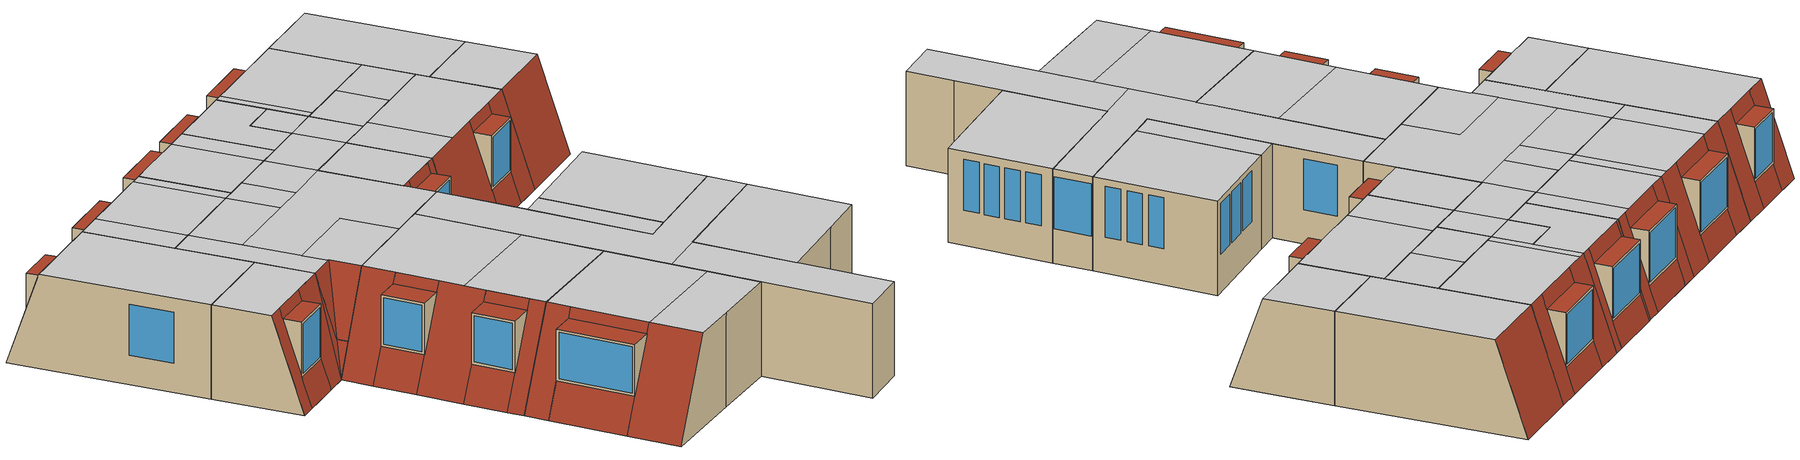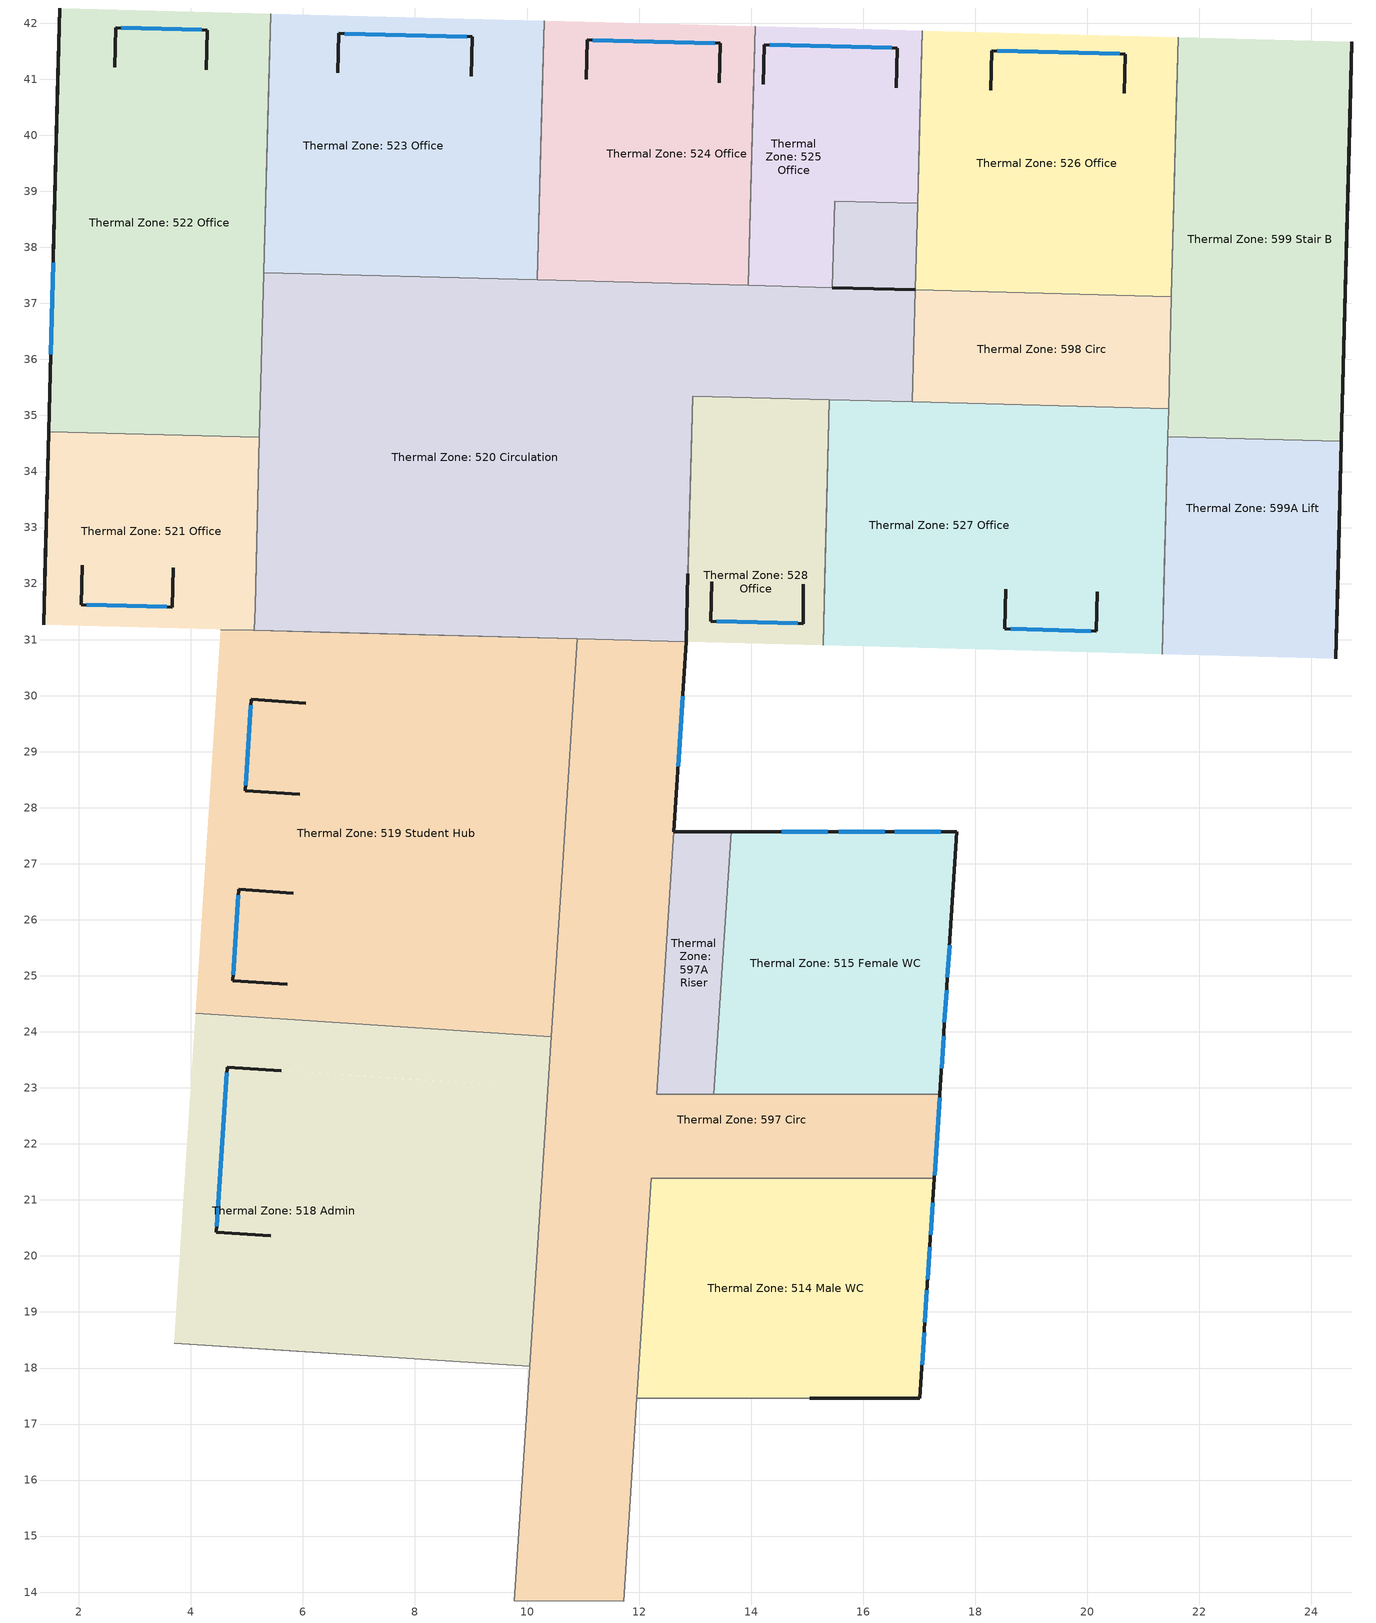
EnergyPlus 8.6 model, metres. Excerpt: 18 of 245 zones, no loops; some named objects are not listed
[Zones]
Thermal Zone: 514 Male WC
 floor to Thermal Zone: 422 Male WC (InteriorCeiling Reversed): 17.27,21.39 17.01,17.46 11.96,17.46 12.21,21.39 z17.85
 wall outside (ExternalWall): 15.04,17.46 17.01,17.46 17.27,21.39 z17.85:21.37
 wall to Thermal Zone: 513 Tea Point (InteriorWall): 11.96,17.46 15.04,17.46 z17.85:21.37
 wall to Thermal Zone: 597 Circ (InteriorWall): 17.27,21.39 12.21,21.39 11.96,17.46 z17.85:21.37
 window (GlazingCH): 17.05,18.06 17.09,18.63 z19.17:21.07; 17.1,18.81 17.14,19.38 z19.15:21.05; 17.15,19.59 17.19,20.16 / 17.2,20.38 17.24,20.95 z19.16:21.06
 ceiling to Thermal Zone: 608 Male WC (InteriorCeiling): 17.01,17.46 17.27,21.39 12.21,21.39 11.96,17.46 z21.37
Thermal Zone: 515 Female WC
 floor to Thermal Zone: 421 Female WC (InteriorCeiling Reversed): 17.67,27.57 17.37,22.88 13.33,22.88 13.64,27.57 z17.85
 wall outside (ExternalWall): 17.37,22.88 17.67,27.57 13.64,27.57 z17.85:21.37
 wall to Thermal Zone: 597 Circ (InteriorWall): 13.33,22.88 17.37,22.88 z17.85:21.37
 wall to Thermal Zone: 597A Riser (InteriorWall): 13.64,27.57 13.33,22.88 z17.85:21.37
 window (GlazingCH): 17.39,27.57 16.57,27.57 / 16.38,27.57 15.56,27.57 z19.27:21.17; 15.37,27.57 14.55,27.57 z19.28:21.18; 17.5,24.97 17.54,25.54 / 17.45,24.17 17.49,24.74 / 17.4,23.35 17.43,23.92 z19.2:21.1
 ceiling to Thermal Zone: 607 Female WC (InteriorCeiling): 13.33,22.88 17.37,22.88 17.67,27.57 13.64,27.57 z21.37
Thermal Zone: 518 Admin
 floor to Thermal Zone: 412 Office (InteriorCeiling): 4.09,24.33 10.43,23.91 10.37,22.99 4.03,23.41 z17.85
 floor to Thermal Zone: 411 Meeting (InteriorCeiling Reversed): 4.03,23.41 7.62,23.17 7.3,18.21 3.7,18.44 z17.85
 floor to Thermal Zone: 497C Circ (InteriorCeiling Reversed): 7.62,23.17 10.37,22.99 10.05,18.03 7.3,18.21 z17.85
 wall outside (ExternalWall): 4.65,23.37 4.45,20.43 z19.08:21.01; 4.45,20.43,21.01 4.45,20.43,19.08 5.42,20.36,21.01; 5.62,23.31,21.01 4.65,23.37,19.08 4.65,23.37,21.01
 wall to Thermal Zone: 517 Office (InteriorWall): 7.3,18.21 10.05,18.03 z17.85:21.37; 5.47,18.33,21.37 3.7,18.44,17.85 7.3,18.21,17.85 7.3,18.21,21.37
 wall to Thermal Zone: 519 Student Hub (InteriorWall): 10.43,23.91 5.86,24.21 z17.85:21.37; 5.86,24.21,21.37 5.86,24.21,17.85 4.09,24.33,17.85
 wall to Thermal Zone: 597 Circ (InteriorWall): 10.05,18.03 10.43,23.91 z17.85:21.37
 window (GlazingCH): 4.64,23.27 4.46,20.53 z19.18:20.91
 ceiling to Thermal Zone: 611 Office (InteriorCeiling): 10.18,20.05 10.43,23.91 5.86,24.21 5.6,20.35 z21.37
 ceiling to Thermal Zone: 606 Kitchen (InteriorCeiling Reversed): 10.05,18.03 10.18,20.05 5.6,20.35 5.47,18.33 z21.37
 roof outside (ExternalRoof): 5.6,20.35,21.37 3.83,20.47,17.85 3.7,18.44,17.85 5.47,18.33,21.37; 5.86,24.21,21.37 4.09,24.33,17.85 4.03,23.41,17.85 5.8,23.29,21.37; 5.42,20.36 5.62,23.31 4.65,23.37 4.45,20.43 z21.01; 5.8,23.29,21.37 5.62,23.31,21.01 5.42,20.36,21.01 5.6,20.35,21.37; 4.45,20.43,19.08 4.65,23.37,19.08 4.03,23.41,17.85 3.83,20.47,17.85
Thermal Zone: 519 Student Hub
 floor to Thermal Zone: 412 Office (InteriorCeiling Reversed): 10.43,23.91 4.09,24.33 4.53,31.18 10.9,31.01 z17.85
 wall outside (ExternalWall): 5.08,29.93 4.97,28.31 / 4.85,26.54 4.75,24.91 z19.08:21.01; 5.08,29.93,21.01 6.05,29.87,21.01 5.08,29.93,19.08; 4.97,28.31,21.01 4.97,28.31,19.08 5.94,28.24,21.01; 4.85,26.54,21.01 5.83,26.48,21.01 4.85,26.54,19.08; 4.75,24.91,21.01 4.75,24.91,19.08 5.72,24.85,21.01
 wall to Thermal Zone: 597 Circ (InteriorWall): 10.43,23.91 10.63,27 10.9,31.01 z17.85:21.37
 wall to Thermal Zone: 521 Office (InteriorWall): 5.13,31.16,19.04 5.13,31.16,17.85 5.12,31.16,17.85 4.54,31.18,17.85
 wall to Thermal Zone: 520 Circulation (InteriorWall): 10.9,31.01,21.37 10.9,31.01,17.85 5.13,31.16,17.85 5.13,31.16,19.04 6.31,31.13,21.37
 window (GlazingCH): 5.07,29.83 4.98,28.4 / 4.85,26.44 4.75,25.01 z19.18:20.91
 ceiling to Thermal Zone: 612 Office (InteriorCeiling Reversed): 5.86,24.21 10.43,23.91 10.63,27 6.06,27.3 z21.37
 ceiling to Thermal Zone: 613 Office (InteriorCeiling Reversed): 6.06,27.3 10.63,27 10.9,31.01 6.31,31.13 z21.37
 roof outside (ExternalRoof): 6.31,31.13,21.37 4.53,31.18,17.85 4.46,29.97,17.85 6.23,29.86,21.37; 4.97,28.31 5.94,28.24 6.05,29.87 5.08,29.93 z21.01; 4.85,26.54 4.75,24.91 5.72,24.85 5.83,26.48 z21.01; 6.23,29.86,21.37 6.05,29.87,21.01 5.94,28.24,21.01 6.12,28.23,21.37; 6,26.47,21.37 6.12,28.23,21.37 4.35,28.35,17.85 4.23,26.58,17.85; 6,26.47,21.37 5.83,26.48,21.01 5.72,24.85,21.01 5.9,24.84,21.37; 5.86,24.21,21.37 5.9,24.84,21.37 4.13,24.96,17.85 4.09,24.33,17.85; 4.97,28.31,19.08 5.08,29.93,19.08 4.46,29.97,17.85 4.35,28.35,17.85; 4.85,26.54,19.08 4.23,26.58,17.85 4.13,24.96,17.85 4.75,24.91,19.08
Thermal Zone: 520 Circulation
 floor to Thermal Zone: 413 Office (InteriorCeiling): 5.3,37.55 16.93,37.24 16.88,35.24 12.95,35.35 12.84,30.96 5.13,31.16 z17.85
 floor to Thermal Zone: 416 Meeting (InteriorCeiling Reversed): 15.49,38.83 16.97,38.79 16.93,37.24 15.45,37.28 z17.85
 wall outside (ExternalWall): 16.93,37.24 15.45,37.28 z17.85:21.37; 12.84,30.96,21.37 12.84,30.96,17.85 12.87,32.18,21.37
 wall to Thermal Zone: 521 Office (InteriorWall): 5.15,31.57 5.13,31.16 z17.85:19.04; 5.17,32.38,21.37 5.22,34.61,21.37 5.22,34.61,17.85 5.15,31.57,17.85 5.15,31.57,19.04
 wall to Thermal Zone: 597 Circ (InteriorWall): 10.9,31.01 12.84,30.96 z17.85:21.37
 wall to Thermal Zone: 522 Office (InteriorWall): 5.3,37.55 5.22,34.61 z17.85:21.37
 wall to Thermal Zone: 523 Office (InteriorWall): 10.18,37.42 5.3,37.55 z17.85:21.37
 wall to Thermal Zone: 524 Office (InteriorWall): 13.95,37.32 10.18,37.42 z17.85:21.37
 wall to Thermal Zone: 525 Office (InteriorWall): 16.97,38.79 15.49,38.83 15.45,37.28 13.95,37.32 z17.85:21.37
 wall to Thermal Zone: 526 Office (InteriorWall): 16.93,37.24 16.97,38.79 z17.85:21.37
 wall to Thermal Zone: 598 Circ (InteriorWall): 16.88,35.24 16.93,37.24 z17.85:21.37
 wall to Thermal Zone: 527 Office (InteriorWall): 15.4,35.28 16.88,35.24 z17.85:21.37
 wall to Thermal Zone: 528 Office (InteriorWall): 12.95,35.35 15.4,35.28 z17.85:21.37; 12.87,32.18,21.37 12.84,30.96,17.85 12.95,35.35,17.85 12.95,35.35,21.37
 ceiling to Thermal Zone: 614 Circulation (InteriorCeiling): 12.84,30.96 12.95,35.35 6.38,35.52 6.32,33.33 9.61,33.24 9.55,31.05 z21.37; 16.88,35.24 16.93,37.24 15.45,37.28 15.4,35.28 z21.37; 15.4,35.28 15.45,37.28 13.01,37.34 12.95,35.35 z21.37; 12.95,35.35 13.01,37.34 11.06,37.4 11.01,35.4 z21.37
 ceiling to Thermal Zone: 619 Office (InteriorCeiling): 16.93,37.24 16.97,38.79 15.49,38.83 15.45,37.28 z21.37
 ceiling to Thermal Zone: 617 Office (InteriorCeiling Reversed): 9.67,35.43 9.72,37.43 6.43,37.52 6.38,35.52 z21.37
 ceiling to Thermal Zone: 618 Office (InteriorCeiling Reversed): 11.01,35.4 11.06,37.4 9.72,37.43 9.67,35.43 z21.37
 ceiling to Thermal Zone: 615 Server (InteriorCeiling Reversed): 9.55,31.05 9.61,33.24 6.32,33.33 6.3,32.35 6.34,32.35 6.31,31.13 z21.37
 ceiling to Thermal Zone: 616 Office (InteriorCeiling Reversed): 6.3,32.35 6.43,37.52 5.3,37.55 5.17,32.38 z21.37
 roof outside (ExternalRoof): 6.34,32.35,21.37 5.15,31.57,19.04 5.13,31.16,19.04 6.31,31.13,21.37; 5.17,32.38,21.37 5.15,31.57,19.04 6.34,32.35,21.37
Thermal Zone: 521 Office
 floor to Thermal Zone: 413 Office (InteriorCeiling): 1.46,34.71 5.22,34.61 5.13,31.16 1.37,31.26 z17.85
 wall outside (ExternalWall): 2.04,31.62 3.67,31.58 z18.95:20.99; 1.46,34.71,21.37 1.46,34.71,17.85 1.37,31.26,17.85 1.4,32.48,21.37; 2.06,32.33,20.99 2.04,31.62,18.95 2.04,31.62,20.99; 3.67,31.58,20.99 3.67,31.58,18.95 3.69,32.29,20.99
 wall to Thermal Zone: 522 Office (InteriorWall): 5.22,34.61 1.46,34.71 z17.85:21.37
 window (GlazingCH): 2.14,31.62 3.57,31.58 z19.05:20.89
 ceiling to Thermal Zone: 616 Office (InteriorCeiling Reversed): 5.17,32.38 5.22,34.61 1.46,34.71 1.4,32.48 z21.37
 roof outside (ExternalRoof): 1.4,32.48,21.37 1.37,31.26,17.85 2.03,31.24,17.85 2.06,32.46,21.37; 3.67,31.58 3.69,32.29 2.06,32.33 2.04,31.62 z20.99; 5.17,32.38,21.37 4.53,31.18,17.85 5.15,31.57,19.04; 5.15,31.57,19.04 4.53,31.18,17.85 5.13,31.16,19.04; 3.69,32.42,21.37 2.06,32.46,21.37 2.06,32.33,20.99 3.69,32.29,20.99; 3.69,32.42,21.37 3.66,31.2,17.85 4.53,31.18,17.85 5.17,32.38,21.37; 3.67,31.58,18.95 2.04,31.62,18.95 2.03,31.24,17.85 3.66,31.2,17.85
Thermal Zone: 522 Office
 floor to Thermal Zone: 413 Office (InteriorCeiling): 1.66,42.27 5.42,42.17 5.22,34.61 1.46,34.71 z17.85
 wall outside (ExternalWall): 4.29,41.88 2.66,41.92 z18.79:20.83; 4.27,41.17,20.83 4.29,41.88,18.79 4.29,41.88,20.83; 2.66,41.92,20.83 2.66,41.92,18.79 2.64,41.22,20.83; 1.63,41.06,21.37 1.66,42.27,17.85 1.46,34.71,17.85 1.46,34.71,21.37
 wall to Thermal Zone: 523 Office (InteriorWall): 5.3,37.55,21.37 5.3,37.55,17.85 5.42,42.17,17.85 5.39,40.96,21.37
 window (GlazingCH): 1.54,37.72 1.5,36.09 z18.95:20.85; 4.19,41.88 2.76,41.92 z18.89:20.73
 ceiling to Thermal Zone: 616 Office (InteriorCeiling): 5.22,34.61 5.39,40.96 1.63,41.06 1.46,34.71 z21.37
 roof outside (ExternalRoof): 5.39,40.96,21.37 5.42,42.17,17.85 4.3,42.2,17.85 4.27,40.99,21.37; 4.27,41.17 4.29,41.88 2.66,41.92 2.64,41.22 z20.83; 1.63,41.06,21.37 2.64,41.03,21.37 2.67,42.25,17.85 1.66,42.27,17.85; 4.27,40.99,21.37 4.27,41.17,20.83 2.64,41.22,20.83 2.64,41.03,21.37; 4.29,41.88,18.79 4.3,42.2,17.85 2.67,42.25,17.85 2.66,41.92,18.79
Thermal Zone: 523 Office
 floor to Thermal Zone: 414 Office (InteriorCeiling): 9.21,42.08 10.3,42.05 10.18,37.42 9.09,37.45 z17.85
 floor to Thermal Zone: 413 Office (InteriorCeiling Reversed): 5.42,42.17 9.21,42.08 9.09,37.45 5.3,37.55 z17.85
 wall outside (ExternalWall): 9.02,41.76 6.64,41.82 z18.79:20.83; 9,41.05,20.83 9.02,41.76,18.79 9.02,41.76,20.83; 6.64,41.82,20.83 6.64,41.82,18.79 6.62,41.11,20.83
 wall to Thermal Zone: 524 Office (InteriorWall): 10.18,37.42,21.37 10.18,37.42,17.85 10.3,42.05,17.85 10.27,40.83,21.37
 window (GlazingCH): 8.92,41.76 6.74,41.82 z18.89:20.73
 ceiling to Thermal Zone: 618 Office (InteriorCeiling): 10.18,37.42 10.27,40.83 9.81,40.84 9.72,37.43 z21.37
 ceiling to Thermal Zone: 617 Office (InteriorCeiling Reversed): 9.72,37.43 9.81,40.84 6.52,40.93 6.43,37.52 z21.37
 ceiling to Thermal Zone: 616 Office (InteriorCeiling Reversed): 6.43,37.52 6.52,40.93 5.39,40.96 5.3,37.55 z21.37
 roof outside (ExternalRoof): 9,41.05 9.02,41.76 6.64,41.82 6.62,41.11 z20.83; 9,40.87,21.37 10.27,40.83,21.37 10.3,42.05,17.85 9.03,42.08,17.85; 5.39,40.96,21.37 6.62,40.93,21.37 6.65,42.14,17.85 5.42,42.17,17.85; 9,40.87,21.37 9,41.05,20.83 6.62,41.11,20.83 6.62,40.93,21.37; 9.02,41.76,18.79 9.03,42.08,17.85 6.65,42.14,17.85 6.64,41.82,18.79
Thermal Zone: 524 Office
 floor to Thermal Zone: 414 Office (InteriorCeiling Reversed): 10.3,42.05 11.4,42.02 11.28,37.39 10.18,37.42 z17.85
 floor to Thermal Zone: 415 Office (InteriorCeiling Reversed): 11.4,42.02 14.07,41.95 13.95,37.32 11.28,37.39 z17.85
 wall outside (ExternalWall): 13.45,41.64 11.07,41.7 z18.79:20.83; 13.43,40.94,20.83 13.45,41.64,18.79 13.45,41.64,20.83; 11.07,41.7,20.83 11.07,41.7,18.79 11.05,41,20.83
 wall to Thermal Zone: 525 Office (InteriorWall): 13.95,37.32,21.37 13.95,37.32,17.85 14.07,41.95,17.85 14.04,40.73,21.37
 window (GlazingCH): 13.35,41.64 11.17,41.7 z18.89:20.73
 ceiling to Thermal Zone: 619 Office (InteriorCeiling): 13.95,37.32 14.04,40.73 13.1,40.76 13.01,37.34 z21.37
 ceiling to Thermal Zone: 618 Office (InteriorCeiling Reversed): 13.01,37.34 13.1,40.76 10.27,40.83 10.18,37.42 z21.37
 roof outside (ExternalRoof): 13.43,40.94 13.45,41.64 11.07,41.7 11.05,41 z20.83; 14.04,40.73,21.37 14.07,41.95,17.85 13.46,41.96,17.85 13.43,40.75,21.37; 13.43,40.75,21.37 13.43,40.94,20.83 11.05,41,20.83 11.05,40.81,21.37; 11.05,40.81,21.37 11.08,42.03,17.85 10.3,42.05,17.85 10.27,40.83,21.37; 13.45,41.64,18.79 13.46,41.96,17.85 11.08,42.03,17.85 11.07,41.7,18.79
Thermal Zone: 525 Office
 floor to Thermal Zone: 416 Meeting (InteriorCeiling Reversed): 15.57,41.91 17.05,41.87 16.97,38.79 15.49,38.83 z17.85
 floor to Thermal Zone: 415 Office (InteriorCeiling Reversed): 14.07,41.95 15.57,41.91 15.45,37.28 13.95,37.32 z17.85
 wall outside (ExternalWall): 16.61,41.56 14.23,41.62 z18.79:20.83; 16.61,41.56,20.83 16.59,40.85,20.83 16.61,41.56,18.79; 14.23,41.62,20.83 14.23,41.62,18.79 14.21,40.92,20.83
 wall to Thermal Zone: 526 Office (InteriorWall): 16.97,38.79,21.37 16.97,38.79,17.85 17.05,41.87,17.85 17.02,40.66,21.37
 window (GlazingCH): 16.51,41.56 14.33,41.62 z18.89:20.73
 ceiling to Thermal Zone: 619 Office (InteriorCeiling): 15.45,37.28 15.49,38.83 16.97,38.79 17.02,40.66 14.04,40.73 13.95,37.32 z21.37
 roof outside (ExternalRoof): 16.59,40.85 16.61,41.56 14.23,41.62 14.21,40.92 z20.83; 16.59,40.67,21.37 16.59,40.85,20.83 14.21,40.92,20.83 14.21,40.73,21.37; 14.21,40.73,21.37 14.24,41.94,17.85 14.07,41.95,17.85 14.04,40.73,21.37; 16.61,41.56,18.79 16.62,41.88,17.85 14.24,41.94,17.85 14.23,41.62,18.79; 17.02,40.66,21.37 17.05,41.87,17.85 16.62,41.88,17.85 16.59,40.67,21.37
Thermal Zone: 526 Office
 floor to Thermal Zone: 416 Meeting (InteriorCeiling): 17.05,41.87 21.62,41.75 21.5,37.12 16.93,37.24 z17.85
 wall outside (ExternalWall): 20.67,41.45 18.29,41.51 z18.79:20.83; 20.66,40.75,20.83 20.67,41.45,18.79 20.67,41.45,20.83; 18.29,41.51,20.83 18.29,41.51,18.79 18.28,40.81,20.83
 wall to Thermal Zone: 599 Stair B (InteriorWall): 21.5,37.12,21.37 21.5,37.12,17.85 21.62,41.75,17.85 21.59,40.54,21.37
 wall to Thermal Zone: 598 Circ (InteriorWall): 16.93,37.24 21.5,37.12 z17.85:21.37
 window (GlazingCH): 20.57,41.45 18.39,41.51 z18.89:20.73
 ceiling to Thermal Zone: 620 Office (InteriorCeiling Reversed): 21.5,37.12 21.59,40.54 17.34,40.65 17.25,37.23 z21.37
 ceiling to Thermal Zone: 619 Office (InteriorCeiling Reversed): 17.25,37.23 17.34,40.65 17.02,40.66 16.93,37.24 z21.37
 roof outside (ExternalRoof): 20.66,40.75 20.67,41.45 18.29,41.51 18.28,40.81 z20.83; 20.65,40.56,21.37 20.66,40.75,20.83 18.28,40.81,20.83 18.27,40.62,21.37; 21.59,40.54,21.37 21.62,41.75,17.85 20.68,41.78,17.85 20.65,40.56,21.37; 20.67,41.45,18.79 20.68,41.78,17.85 18.3,41.84,17.85 18.29,41.51,18.79; 17.02,40.66,21.37 18.27,40.62,21.37 18.3,41.84,17.85 17.05,41.87,17.85
Thermal Zone: 527 Office
 floor to Thermal Zone: 417A Server (InteriorCeiling Reversed): 19.37,32.2 21.37,32.15 21.33,30.74 19.37,30.79 z17.85
 floor to Thermal Zone: 418 Office (InteriorCeiling Reversed): 15.4,35.28 19.37,35.18 19.37,30.79 15.28,30.9 z17.85
 floor to Thermal Zone: 417 Resources (InteriorCeiling Reversed): 19.37,35.18 21.45,35.12 21.37,32.15 19.37,32.2 z17.85
 wall outside (ExternalWall): 18.53,31.19 20.16,31.15 z18.95:20.99; 18.53,31.19,20.99 18.55,31.9,20.99 18.53,31.19,18.95; 20.16,31.15,20.99 20.16,31.15,18.95 20.18,31.86,20.99
 wall to Thermal Zone: 528 Office (InteriorWall): 15.31,32.11,21.37 15.4,35.28,21.37 15.4,35.28,17.85 15.28,30.9,17.85
 wall to Thermal Zone: 598 Circ (InteriorWall): 21.45,35.12 16.88,35.24 z17.85:21.37
 wall to Thermal Zone: 599 Stair B (InteriorWall): 21.44,34.62 21.45,35.12 z17.85:21.37
 wall to Thermal Zone: 599A Lift (InteriorWall): 21.37,31.95,21.37 21.33,30.74,17.85 21.44,34.62,17.85 21.44,34.62,21.37
 window (GlazingCH): 18.63,31.19 20.06,31.15 z19.05:20.89
 ceiling to Thermal Zone: 622 Office (InteriorCeiling): 17.12,32.07 17.2,35.23 15.4,35.28 15.31,32.11 z21.37
 ceiling to Thermal Zone: 621 Office (InteriorCeiling Reversed): 21.37,31.95 21.45,35.12 17.2,35.23 17.12,32.07 z21.37
 roof outside (ExternalRoof): 20.18,31.99,21.37 20.15,30.77,17.85 21.33,30.74,17.85 21.37,31.95,21.37; 20.16,31.15 20.18,31.86 18.55,31.9 18.53,31.19 z20.99; 15.31,32.11,21.37 15.28,30.9,17.85 18.52,30.81,17.85 18.55,32.03,21.37; 18.55,32.03,21.37 18.55,31.9,20.99 20.18,31.86,20.99 20.18,31.99,21.37; 18.53,31.19,18.95 18.52,30.81,17.85 20.15,30.77,17.85 20.16,31.15,18.95
Thermal Zone: 528 Office
 floor to Thermal Zone: 419 Meeting (InteriorCeiling Reversed): 12.9,33.15 15.34,33.09 15.28,30.9 12.84,30.96 z17.85
 floor to Thermal Zone: 420 Meeting (InteriorCeiling Reversed): 12.95,35.35 15.4,35.28 15.34,33.09 12.9,33.15 z17.85
 wall outside (ExternalWall): 13.28,31.33 14.93,31.29 z18.95:20.99; 13.3,32.03,20.99 13.28,31.33,18.95 13.28,31.33,20.99; 14.93,31.29,20.99 14.93,31.29,18.95 14.93,31.99,20.99
 window (GlazingCH): 13.38,31.33 14.83,31.29 z19.05:20.89
 ceiling to Thermal Zone: 622 Office (InteriorCeiling Reversed): 15.31,32.11 15.4,35.28 12.95,35.35 12.87,32.18 z21.37
 roof outside (ExternalRoof): 12.87,32.18,21.37 12.84,30.96,17.85 13.27,30.95,17.85 13.3,32.17,21.37; 14.93,31.29 14.93,31.99 13.3,32.03 13.28,31.33 z20.99; 13.3,32.17,21.37 13.3,32.03,20.99 14.93,31.99,20.99 14.93,32.12,21.37; 13.28,31.33,18.95 13.27,30.95,17.85 14.93,30.91,17.85 14.93,31.29,18.95; 14.93,32.12,21.37 14.93,31.99,20.99 14.93,30.91,17.85 15.28,30.9,17.85 15.31,32.11,21.37
Thermal Zone: 597 Circ
 floor to Thermal Zone: 497C Circ (InteriorCeiling): 10.9,31.01 12.84,30.96 12.31,22.88 17.37,22.88 17.27,21.39 12.21,21.39 11.72,13.84 9.77,13.84 z17.85
 wall outside (ExternalWall): 17.27,21.39 17.37,22.88 / 12.62,27.57 12.84,30.96 z17.85:21.37
 wall to Thermal Zone: 513 Tea Point (InteriorWall): 11.84,15.65 11.96,17.46 z17.85:21.37
 wall to Thermal Zone: 512 Disabled WC (InteriorWall): 11.72,13.84 11.84,15.65 z17.85:21.37
 wall to Thermal Zone: 595 Stairs A (InteriorWall): 9.77,13.84 11.72,13.84 z17.85:21.37
 wall to Thermal Zone: 517 Office (InteriorWall): 10.05,18.03 9.77,13.84 z17.85:21.37
 wall to Thermal Zone: 597A Riser (InteriorWall): 13.33,22.88 12.31,22.88 12.62,27.57 z17.85:21.37
 window (GlazingCH): 17.27,21.44 17.36,22.82 z19.14:21.09; 12.69,28.74 12.78,29.99 z19.13:21.03
 ceiling to Thermal Zone: 692 Circulation (InteriorCeiling): 11.72,13.84 12.21,21.39 10.27,21.39 9.77,13.84 z21.37; 17.27,21.39 17.37,22.88 12.31,22.88 12.84,30.96 10.9,31.01 10.27,21.39 z21.37
Thermal Zone: 597A Riser
 floor to Thermal Zone: 497A Riser (InteriorCeiling Reversed): 12.62,27.57 13.64,27.57 13.33,22.88 12.31,22.88 z17.85
 wall outside (ExternalWall): 13.64,27.57 12.62,27.57 z17.85:21.37
 ceiling to Thermal Zone: 692A Riser (InteriorCeiling): 13.33,22.88 13.64,27.57 12.62,27.57 12.31,22.88 z21.37
Thermal Zone: 598 Circ
 floor to Thermal Zone: 413 Office (InteriorCeiling): 16.93,37.24 21.5,37.12 21.45,35.12 16.88,35.24 z17.85
 wall to Thermal Zone: 599 Stair B (InteriorWall): 21.45,35.12 21.5,37.12 z17.85:21.37
 ceiling to Thermal Zone: 697 Lobby (InteriorCeiling): 21.45,35.12 21.5,37.12 19.22,37.18 19.16,35.18 z21.37
 ceiling to Thermal Zone: 614 Circulation (InteriorCeiling Reversed): 19.16,35.18 19.22,37.18 16.93,37.24 16.88,35.24 z21.37
Thermal Zone: 599 Stair B
 floor to Thermal Zone: 499 Lift Core (InteriorCeiling Reversed): 21.62,41.75 24.72,41.67 24.54,34.54 21.44,34.62 z17.85
 wall outside (ExternalWall): 24.69,40.46,21.37 24.54,34.54,21.37 24.54,34.54,17.85 24.72,41.67,17.85
 wall to Thermal Zone: 599A Lift (InteriorWall): 21.44,34.62 24.54,34.54 z17.85:21.37
 ceiling to Thermal Zone: 699 Stair B (InteriorCeiling Reversed): 24.54,34.54 24.69,40.46 21.59,40.54 21.44,34.62 z21.37
 roof outside (ExternalRoof): 24.69,40.46,21.37 24.72,41.67,17.85 21.62,41.75,17.85 21.59,40.54,21.37
Thermal Zone: 599A Lift
 floor to Thermal Zone: 499A Lift (InteriorCeiling Reversed): 21.44,34.62 24.54,34.54 24.47,32.07 21.37,32.15 z17.85
 floor to Thermal Zone: 417A Server (InteriorCeiling Reversed): 21.37,32.15 24.47,32.07 24.43,30.66 21.33,30.74 z17.85
 wall outside (ExternalWall): 24.47,31.87,21.37 24.43,30.66,17.85 24.54,34.54,17.85 24.54,34.54,21.37
 ceiling to Thermal Zone: 699A Lift (InteriorCeiling): 24.47,31.87 24.54,34.54 21.44,34.62 21.37,31.95 z21.37
 roof outside (ExternalRoof): 21.37,31.95,21.37 21.33,30.74,17.85 24.43,30.66,17.85 24.47,31.87,21.37
[Building]
Central House: 32, , 0.07, 0.2, , 25
[Site:Location]
LONDON/GATWICK: 51.15, -0.18, 0, 62
[SizingPeriod:DesignDay]
LONDON/GATWICK Ann Clg .4% Condns DB=>MWB: 7, 21, SummerDesignDay, 27.2, 9.7, DefaultMultipliers, , Wetbulb, 18.7, , , , , 100582, 3.5, 90, No, No, No, ASHRAETau, , , 0.455, 1.974
LONDON/GATWICK Ann Htg 99.6% Condns DB: 2, 21, WinterDesignDay, -4.6, 0, DefaultMultipliers, , Wetbulb, -4.6, , , , , 100582, 1.5, 80, No, No, No, ASHRAEClearSky, , , , , 0
[SITE:GROUNDTEMPERATURE:BUILDINGSURFACE]
8.3, 6.4, 5.8, 6.3, 8.9, 11.7, 14.4, 16.4, 17, 16.1, 13.8, 11
[Material]
Asphalt: VeryRough, 0.01, 0.169175, 1121.29, 1460, 0.9, 0.7, 0.7
Brick (100mm): MediumRough, 0.1, 0.707248, 1845, 840, 0.9, 0.6, 0.6
Brick (200mm): MediumRough, 0.2, 0.802466, 1845, 840, 0.9, 0.6, 0.6
CastConcrete 300mm: MediumRough, 0.3, 0.182984, 1900, 930, 0.9, 0.6, 0.6
InsulationCelotex: MediumRough, 0.04, 0.0184196, 50.4, 840, 0.9, 0.5, 0.5
InsulationPartition: MediumRough, 0.025, 0.0344579, 33, 840, 0.9, 0.5, 0.5
PlasterboardConstruction 12mm: MediumSmooth, 0.012, 0.035, 670, 800, 0.9, 0.4, 0.4
Plywood 40mm: MediumSmooth, 0.04, 0.183917, 608, 1630, 0.9, 0.5, 0.5
[Material:AirGap]
Air cavity 10 wall: 0.164029
Air cavity 130 floor: 0.181308
Air cavity 350 ceiling: 0.180993
Air cavity 50 wall: 0.171593
[WindowMaterial:SimpleGlazingSystem]
SingleAndSecondaryGlazing: 2.94836, 0.54, 0.71
[WindowMaterial:Blind]
SolsticeVenetianBlind: Horizontal, 0.025, 0.01875, 0.001, 45, 247.028, 0, 0.5, 0.5, 0, 0.5, 0.5, 0, 0.5, 0.5, 0, 0.5, 0.5, 0, 0.9, 0.9, 0.05, 0.5, 0.5, 0.5, 0.5, 0, 180
[Construction]
ExternalRoof: Asphalt, CastConcrete 300mm, InsulationCelotex, PlasterboardConstruction 12mm
ExternalWall: Brick (200mm), Air cavity 50 wall, Brick (100mm), Air cavity 10 wall, InsulationCelotex, PlasterboardConstruction 12mm
GlazingCH: SingleAndSecondaryGlazing
InteriorCeiling: Plywood 40mm, Air cavity 130 floor, CastConcrete 300mm, Air cavity 350 ceiling, PlasterboardConstruction 12mm
InteriorCeiling Reversed: PlasterboardConstruction 12mm, Air cavity 350 ceiling, CastConcrete 300mm, Air cavity 130 floor, Plywood 40mm
InteriorWall: PlasterboardConstruction 12mm, Air cavity 50 wall, InsulationPartition, Air cavity 50 wall, PlasterboardConstruction 12mm
[WindowProperty:ShadingControl]
Shading Control: InteriorBlind, , OnIfHighSolarOnWindow, , 27, No, No, SolsticeVenetianBlind
[Zone]
Thermal Zone: 514 Male WC: -0, 17.0124, 17.4631, 17.85
Thermal Zone: 515 Female WC; Thermal Zone: 597 Circ: -0, 17.3663, 22.8845, 17.85
Thermal Zone: 518 Admin: -0, 10.4316, 23.9129, 17.85
Thermal Zone: 519 Student Hub: 93.7527, 4.08552, 24.3272, 17.85
Thermal Zone: 520 Circulation: -0, 12.9541, 35.3454, 17.85
Thermal Zone: 521 Office: -0, 1.37175, 31.2611, 17.85
Thermal Zone: 522 Office: -0, 5.42225, 42.1745, 17.85
Thermal Zone: 523 Office: -0, 10.1839, 37.4184, 17.85
Thermal Zone: 524 Office: -0, 13.9517, 37.32, 17.85
Thermal Zone: 525 Office: -0, 15.4895, 38.8257, 17.85
Thermal Zone: 526 Office: -0, 17.0513, 41.871, 17.85
Thermal Zone: 527 Office: -0, 21.3345, 30.7402, 17.85
Thermal Zone: 528 Office: -0, 15.2826, 30.8981, 17.85
Thermal Zone: 597A Riser: -0, 12.6181, 27.5665, 17.85
Thermal Zone: 598 Circ: -0, 16.9305, 37.2423, 17.85
Thermal Zone: 599 Stair B: -0, 21.5011, 37.123, 17.85
Thermal Zone: 599A Lift: -0, 24.4339, 30.6593, 17.85
[ZoneVentilation:DesignFlowRate]
NV514: Thermal Zone: 514 Male WC, Office_OccSched, Flow/Person, 0, 0, 0.012168, 5, Natural, 0, 1, 0.606, 0.03636, 0.1177, 0, 18, MinIndoorTemp_Sched, 100, , 1, DeltaTemp_Sched, -100, MinOutdoorTemp_Sched, 100, MaxOutdoorTemp_Sched, 40
NV515: Thermal Zone: 515 Female WC, Office_OccSched, Flow/Person, 0, 0, 0.012168, 5, Natural, 0, 1, 0.606, 0.03636, 0.1177, 0, 18, MinIndoorTemp_Sched, 100, , 1, DeltaTemp_Sched, -100, MinOutdoorTemp_Sched, 100, MaxOutdoorTemp_Sched, 40
NV518: Thermal Zone: 518 Admin, Office_OccSched, Flow/Person, 0, 0, 0.012168, 5, Natural, 0, 1, 0.606, 0.03636, 0.1177, 0, 18, MinIndoorTemp_Sched, 100, , 1, DeltaTemp_Sched, -100, MinOutdoorTemp_Sched, 100, MaxOutdoorTemp_Sched, 40
NV519: Thermal Zone: 519 Student Hub, Office_OccSched, Flow/Person, 0, 0, 0.012168, 5, Natural, 0, 1, 0.606, 0.03636, 0.1177, 0, 18, MinIndoorTemp_Sched, 100, , 1, DeltaTemp_Sched, -100, MinOutdoorTemp_Sched, 100, MaxOutdoorTemp_Sched, 40
NV521: Thermal Zone: 521 Office, Office_OccSched, Flow/Person, 0, 0, 0.012168, 5, Natural, 0, 1, 0.606, 0.03636, 0.1177, 0, 18, MinIndoorTemp_Sched, 100, , 1, DeltaTemp_Sched, -100, MinOutdoorTemp_Sched, 100, MaxOutdoorTemp_Sched, 40
NV522: Thermal Zone: 522 Office, Office_OccSched, Flow/Person, 0, 0, 0.012168, 5, Natural, 0, 1, 0.606, 0.03636, 0.1177, 0, 18, MinIndoorTemp_Sched, 100, , 1, DeltaTemp_Sched, -100, MinOutdoorTemp_Sched, 100, MaxOutdoorTemp_Sched, 40
NV523: Thermal Zone: 523 Office, Office_OccSched, Flow/Person, 0, 0, 0.012168, 5, Natural, 0, 1, 0.606, 0.03636, 0.1177, 0, 18, MinIndoorTemp_Sched, 100, , 1, DeltaTemp_Sched, -100, MinOutdoorTemp_Sched, 100, MaxOutdoorTemp_Sched, 40
NV524: Thermal Zone: 524 Office, Office_OccSched, Flow/Person, 0, 0, 0.012168, 5, Natural, 0, 1, 0.606, 0.03636, 0.1177, 0, 18, MinIndoorTemp_Sched, 100, , 1, DeltaTemp_Sched, -100, MinOutdoorTemp_Sched, 100, MaxOutdoorTemp_Sched, 40
NV525: Thermal Zone: 525 Office, Office_OccSched, Flow/Person, 0, 0, 0.012168, 5, Natural, 0, 1, 0.606, 0.03636, 0.1177, 0, 18, MinIndoorTemp_Sched, 100, , 1, DeltaTemp_Sched, -100, MinOutdoorTemp_Sched, 100, MaxOutdoorTemp_Sched, 40
NV527: Thermal Zone: 527 Office, Office_OccSched, Flow/Person, 0, 0, 0.012168, 5, Natural, 0, 1, 0.606, 0.03636, 0.1177, 0, 18, MinIndoorTemp_Sched, 100, , 1, DeltaTemp_Sched, -100, MinOutdoorTemp_Sched, 100, MaxOutdoorTemp_Sched, 40
[DesignSpecification:OutdoorAir]
DesignOutdoorAir_Office; DesignOutdoorAir_Circulation: Sum, 0, 0, 0, 4, OutAirFlowRateSched
[DesignSpecification:ZoneAirDistribution]
Thermal Zone: 518 Admin Design Spec Zone Air Dist; Thermal Zone: 519 Student Hub Design Spec Zone Air Dist; Thermal Zone: 520 Circulation Design Spec Zone Air Dist; Thermal Zone: 521 Office Design Spec Zone Air Dist; Thermal Zone: 522 Office Design Spec Zone Air Dist; Thermal Zone: 523 Office Design Spec Zone Air Dist; Thermal Zone: 524 Office Design Spec Zone Air Dist; Thermal Zone: 525 Office Design Spec Zone Air Dist; Thermal Zone: 526 Office Design Spec Zone Air Dist; Thermal Zone: 527 Office Design Spec Zone Air Dist; Thermal Zone: 528 Office Design Spec Zone Air Dist: 1, 1
[Sizing:Zone]
Thermal Zone: 518 Admin: SupplyAirTemperature, 14, 11.11, SupplyAirTemperature, 40, 11.11, 0.0085, 0.008, DesignOutdoorAir_Office, , , DesignDay, 0, 0.000762, 0, 0, DesignDay, 0, 0.002032, 0.141576, 0.3, Thermal Zone: 518 Admin Design Spec Zone Air Dist, No
Thermal Zone: 519 Student Hub: SupplyAirTemperature, 14, 11.11, SupplyAirTemperature, 40, 11.11, 0.0085, 0.008, DesignOutdoorAir_Office, , , DesignDay, 0, 0.000762, 0, 0, DesignDay, 0, 0.002032, 0.141576, 0.3, Thermal Zone: 519 Student Hub Design Spec Zone Air Dist, No
Thermal Zone: 520 Circulation: SupplyAirTemperature, 14, 11.11, SupplyAirTemperature, 40, 11.11, 0.0085, 0.008, DesignOutdoorAir_Circulation, , , DesignDay, 0, 0.000762, 0, 0, DesignDay, 0, 0.002032, 0.141576, 0.3, Thermal Zone: 520 Circulation Design Spec Zone Air Dist, No
Thermal Zone: 521 Office: SupplyAirTemperature, 14, 11.11, SupplyAirTemperature, 40, 11.11, 0.0085, 0.008, DesignOutdoorAir_Office, , , DesignDay, 0, 0.000762, 0, 0, DesignDay, 0, 0.002032, 0.141576, 0.3, Thermal Zone: 521 Office Design Spec Zone Air Dist, No
Thermal Zone: 522 Office: SupplyAirTemperature, 14, 11.11, SupplyAirTemperature, 40, 11.11, 0.0085, 0.008, DesignOutdoorAir_Office, , , DesignDay, 0, 0.000762, 0, 0, DesignDay, 0, 0.002032, 0.141576, 0.3, Thermal Zone: 522 Office Design Spec Zone Air Dist, No
Thermal Zone: 523 Office: SupplyAirTemperature, 14, 11.11, SupplyAirTemperature, 40, 11.11, 0.0085, 0.008, DesignOutdoorAir_Office, , , DesignDay, 0, 0.000762, 0, 0, DesignDay, 0, 0.002032, 0.141576, 0.3, Thermal Zone: 523 Office Design Spec Zone Air Dist, No
Thermal Zone: 524 Office: SupplyAirTemperature, 14, 11.11, SupplyAirTemperature, 40, 11.11, 0.0085, 0.008, DesignOutdoorAir_Office, , , DesignDay, 0, 0.000762, 0, 0, DesignDay, 0, 0.002032, 0.141576, 0.3, Thermal Zone: 524 Office Design Spec Zone Air Dist, No
Thermal Zone: 525 Office: SupplyAirTemperature, 14, 11.11, SupplyAirTemperature, 40, 11.11, 0.0085, 0.008, DesignOutdoorAir_Office, , , DesignDay, 0, 0.000762, 0, 0, DesignDay, 0, 0.002032, 0.141576, 0.3, Thermal Zone: 525 Office Design Spec Zone Air Dist, No
Thermal Zone: 526 Office: SupplyAirTemperature, 14, 11.11, SupplyAirTemperature, 40, 11.11, 0.0085, 0.008, DesignOutdoorAir_Office, , , DesignDay, 0, 0.000762, 0, 0, DesignDay, 0, 0.002032, 0.141576, 0.3, Thermal Zone: 526 Office Design Spec Zone Air Dist, No
Thermal Zone: 527 Office: SupplyAirTemperature, 14, 11.11, SupplyAirTemperature, 40, 11.11, 0.0085, 0.008, DesignOutdoorAir_Office, , , DesignDay, 0, 0.000762, 0, 0, DesignDay, 0, 0.002032, 0.141576, 0.3, Thermal Zone: 527 Office Design Spec Zone Air Dist, No
Thermal Zone: 528 Office: SupplyAirTemperature, 14, 11.11, SupplyAirTemperature, 40, 11.11, 0.0085, 0.008, DesignOutdoorAir_Office, , , DesignDay, 0, 0.000762, 0, 0, DesignDay, 0, 0.002032, 0.141576, 0.3, Thermal Zone: 528 Office Design Spec Zone Air Dist, No
[ZoneControl:Thermostat]
Thermal Zone: 518 Admin Thermostat: Thermal Zone: 518 Admin, Thermal Zone: 518 Admin Thermostat Schedule, ThermostatSetpoint:DualSetpoint, Thermostat Setpoint Dual Setpoint 83
Thermal Zone: 519 Student Hub Thermostat: Thermal Zone: 519 Student Hub, Thermal Zone: 519 Student Hub Thermostat Schedule, ThermostatSetpoint:DualSetpoint, Thermostat Setpoint Dual Setpoint 84
Thermal Zone: 520 Circulation Thermostat: Thermal Zone: 520 Circulation, Thermal Zone: 520 Circulation Thermostat Schedule, ThermostatSetpoint:DualSetpoint, Thermostat Setpoint Dual Setpoint 85
Thermal Zone: 521 Office Thermostat: Thermal Zone: 521 Office, Thermal Zone: 521 Office Thermostat Schedule, ThermostatSetpoint:DualSetpoint, Thermostat Setpoint Dual Setpoint 86
Thermal Zone: 522 Office Thermostat: Thermal Zone: 522 Office, Thermal Zone: 522 Office Thermostat Schedule, ThermostatSetpoint:DualSetpoint, Thermostat Setpoint Dual Setpoint 87
Thermal Zone: 523 Office Thermostat: Thermal Zone: 523 Office, Thermal Zone: 523 Office Thermostat Schedule, ThermostatSetpoint:DualSetpoint, Thermostat Setpoint Dual Setpoint 88
Thermal Zone: 524 Office Thermostat: Thermal Zone: 524 Office, Thermal Zone: 524 Office Thermostat Schedule, ThermostatSetpoint:DualSetpoint, Thermostat Setpoint Dual Setpoint 89
Thermal Zone: 525 Office Thermostat: Thermal Zone: 525 Office, Thermal Zone: 525 Office Thermostat Schedule, ThermostatSetpoint:DualSetpoint, Thermostat Setpoint Dual Setpoint 90
Thermal Zone: 526 Office Thermostat: Thermal Zone: 526 Office, Thermal Zone: 526 Office Thermostat Schedule, ThermostatSetpoint:DualSetpoint, Thermostat Setpoint Dual Setpoint 91
Thermal Zone: 527 Office Thermostat: Thermal Zone: 527 Office, Thermal Zone: 527 Office Thermostat Schedule, ThermostatSetpoint:DualSetpoint, Thermostat Setpoint Dual Setpoint 92
Thermal Zone: 528 Office Thermostat: Thermal Zone: 528 Office, Thermal Zone: 528 Office Thermostat Schedule, ThermostatSetpoint:DualSetpoint, Thermostat Setpoint Dual Setpoint 93
[ThermostatSetpoint:DualSetpoint]
Thermostat Setpoint Dual Setpoint 83; Thermostat Setpoint Dual Setpoint 84; Thermostat Setpoint Dual Setpoint 86; Thermostat Setpoint Dual Setpoint 87; Thermostat Setpoint Dual Setpoint 88; Thermostat Setpoint Dual Setpoint 89; Thermostat Setpoint Dual Setpoint 90; Thermostat Setpoint Dual Setpoint 91; Thermostat Setpoint Dual Setpoint 92; Thermostat Setpoint Dual Setpoint 93: Office_Heating, Office_Cooling
Thermostat Setpoint Dual Setpoint 85: Circulation_Heating, Circulation_Cooling
[Zone equipment]
Thermal Zone: 518 Admin: VRF Zone Terminal 140, VRF Zone Terminal 141
Thermal Zone: 519 Student Hub: VRF Zone Terminal 145, VRF Zone Terminal 144
Thermal Zone: 520 Circulation: VRF Zone Terminal 146
Thermal Zone: 521 Office: VRF Zone Terminal 147
Thermal Zone: 522 Office: VRF Zone Terminal 148
Thermal Zone: 523 Office: VRF Zone Terminal 149
Thermal Zone: 524 Office: VRF Zone Terminal 150
Thermal Zone: 525 Office: VRF Zone Terminal 151
Thermal Zone: 526 Office: VRF Zone Terminal 152
Thermal Zone: 527 Office: VRF Zone Terminal 153
Thermal Zone: 528 Office: VRF Zone Terminal 154
[AirConditioner:VariableRefrigerantFlow]
VRVFifthMiddle: Always On Discrete 1, 16500, 3.19259, -5, 43, VRF System VRFCoolCapFT 3, VRF System VRFCoolCapFTBoundary 3, VRF System VRFCoolCapFTHi 3, VRF System VRFCoolEIRFT 3, VRF System VRFCoolEIRFTBoundary 3, VRF System VRFCoolEIRFTHi 3, VRF System CoolingEIRLowPLR 3, VRF System CoolingEIRHiPLR 3, VRF System CoolingCombRatio 3, VRF System VRFCPLFFPLR 5, 14700, 1, 3.91069, -20, 30, VRF System VRFHeatCapFT 3, VRF System VRFHeatCapFTBoundary 3, VRF System VRFHeatCapFTHi 3, VRF System VRFHeatEIRFT 3, VRF System VRFHeatEIRFTBoundary 3, VRF System VRFHeatEIRFTHi 3, WetBulbTemperature, VRF System HeatingEIRLowPLR 3, VRF System HeatingEIRHiPLR 3, VRF System HeatingCombRatio 3, VRF System VRFCPLFFPLR 6, 0.25, Thermal Zone: 518 Admin, ZonePriority, , VRVFifthMiddle Terminal List, Yes, 30, 10, VRF System CoolingLengthCorrectionFactor 3, -0.000386, 30, VRF System HeatingLengthCorrectionFactor 3, 0, 15, 3, 0.33, 7, Resistive, Timed, , 0.058333, 1e-07, 7, AirCooled, , , Autosize, 0.9, Autosize, Autosize, , 0, 2, , Electricity, 0, 20, VRF System Heat Recovery Cooling Cap Modifier 3, 0.5, 0.083, VRF System Heat Recovery Cooling Energy Modifier 3, 1, 0, VRF System Heat Recovery Heating Cap Modifier 3, 0.5, 0.083, VRF System Heat Recovery Heating Energy Modifier 3, 0.5, 0
VRVFifthRear: Always On Discrete 1, 60500, 3.19019, -5, 43, VRF System VRFCoolCapFT 11, VRF System VRFCoolCapFTBoundary 11, VRF System VRFCoolCapFTHi 11, VRF System VRFCoolEIRFT 11, VRF System VRFCoolEIRFTBoundary 11, VRF System VRFCoolEIRFTHi 11, VRF System CoolingEIRLowPLR 11, VRF System CoolingEIRHiPLR 11, VRF System CoolingCombRatio 11, VRF System VRFCPLFFPLR 21, 53900, 1, 3.90938, -20, 30, VRF System VRFHeatCapFT 11, VRF System VRFHeatCapFTBoundary 11, VRF System VRFHeatCapFTHi 11, VRF System VRFHeatEIRFT 11, VRF System VRFHeatEIRFTBoundary 11, VRF System VRFHeatEIRFTHi 11, WetBulbTemperature, VRF System HeatingEIRLowPLR 11, VRF System HeatingEIRHiPLR 11, VRF System HeatingCombRatio 11, VRF System VRFCPLFFPLR 22, 0.25, Thermal Zone: 519 Student Hub, LoadPriority, , VRVFifthRear Terminal List, Yes, 30, 10, VRF System CoolingLengthCorrectionFactor 11, -0.000386, 30, VRF System HeatingLengthCorrectionFactor 11, 0, 15, 3, 0.33, 7, Resistive, Timed, , 0.058333, 1e-07, 7, AirCooled, , , Autosize, 0.9, Autosize, Autosize, , 0, 2, , Electricity, 0, 20, VRF System Heat Recovery Cooling Cap Modifier 11, 0.5, 0.083, VRF System Heat Recovery Cooling Energy Modifier 11, 1, 0, VRF System Heat Recovery Heating Cap Modifier 11, 0.5, 0.083, VRF System Heat Recovery Heating Energy Modifier 11, 0.5, 0
[Schedule:Compact]
Thermal Zone: 518 Admin Thermostat Schedule: Thermal Zone: 518 Admin Thermostat Schedule Type Limits, Through: 12/31, For: AllDays, Until: 24:00, 4
Thermal Zone: 519 Student Hub Thermostat Schedule: Thermal Zone: 519 Student Hub Thermostat Schedule Type Limits, Through: 12/31, For: AllDays, Until: 24:00, 4
Thermal Zone: 520 Circulation Thermostat Schedule: Thermal Zone: 520 Circulation Thermostat Schedule Type Limits, Through: 12/31, For: AllDays, Until: 24:00, 4
Thermal Zone: 521 Office Thermostat Schedule: Thermal Zone: 521 Office Thermostat Schedule Type Limits, Through: 12/31, For: AllDays, Until: 24:00, 4
Thermal Zone: 522 Office Thermostat Schedule: Thermal Zone: 522 Office Thermostat Schedule Type Limits, Through: 12/31, For: AllDays, Until: 24:00, 4
Thermal Zone: 523 Office Thermostat Schedule: Thermal Zone: 523 Office Thermostat Schedule Type Limits, Through: 12/31, For: AllDays, Until: 24:00, 4
Thermal Zone: 524 Office Thermostat Schedule: Thermal Zone: 524 Office Thermostat Schedule Type Limits, Through: 12/31, For: AllDays, Until: 24:00, 4
Thermal Zone: 525 Office Thermostat Schedule: Thermal Zone: 525 Office Thermostat Schedule Type Limits, Through: 12/31, For: AllDays, Until: 24:00, 4
Thermal Zone: 526 Office Thermostat Schedule: Thermal Zone: 526 Office Thermostat Schedule Type Limits, Through: 12/31, For: AllDays, Until: 24:00, 4
Thermal Zone: 527 Office Thermostat Schedule: Thermal Zone: 527 Office Thermostat Schedule Type Limits, Through: 12/31, For: AllDays, Until: 24:00, 4
Thermal Zone: 528 Office Thermostat Schedule: Thermal Zone: 528 Office Thermostat Schedule Type Limits, Through: 12/31, For: AllDays, Until: 24:00, 4
Office_OccSched: Fraction, Through: 12/31, For: Weekdays WinterDesignDay SummerDesignDay, Until: 00:30, 0.124226, Until: 01:00, 0.0392999, Until: 01:30, 0, Until: 02:00, 0.0392999, Until: 02:30, 0.0392999, Until: 03:00, 0.0392999, Until: 03:30, 0.0392999, Until: 04:00, 0.0392999, Until: 04:30, 0.0392999, Until: 05:00, 0.0392999, Until: 05:30, 0.0392999, Until: 06:00, 0, Until: 06:30, 0, Until: 07:00, 0.0392999, Until: 07:30, 0.0392999, Until: 08:00, 0.0392999, Until: 08:30, 0, Until: 09:00, 0.0469432, Until: 09:30, 0.0562213, Until: 10:00, 0.102892, Until: 10:30, 0.132495, Until: 11:00, 0.187773, Until: 11:30, 0.187773, Until: 12:00, 0.226257, Until: 12:30, 0.196605, Until: 13:00, 0.24351, Until: 13:30, 0.234716, Until: 14:00, 0.290428, Until: 14:30, 0.234716, Until: 15:00, 0.328602, Until: 15:30, 0.281659, Until: 16:00, 0.320092, Until: 16:30, 0.24351, Until: 17:00, 0.24351, Until: 17:30, 0.234716, Until: 18:00, 0.196605, Until: 18:30, 0.149722, Until: 19:00, 0.17936, Until: 19:30, 0.140829, Until: 20:00, 0.140829, Until: 20:30, 0.132495, Until: 21:00, 0.102892, Until: 21:30, 0.102892, Until: 22:00, 0.0938863, Until: 22:30, 0.066115, Until: 23:00, 0.0469432, Until: 23:30, 0, Until: 24:00, 0.0392999, For: Weekends Holiday, Until: 00:30, 0.124226, Until: 01:00, 0.0392999, Until: 01:30, 0, Until: 02:00, 0.0392999, Until: 02:30, 0.0392999, Until: 03:00, 0.0392999, Until: 03:30, 0.0392999, Until: 04:00, 0.0392999, Until: 04:30, 0.0392999, Until: 05:00, 0.0392999, Until: 05:30, 0.0392999, Until: 06:00, 0, Until: 06:30, 0, Until: 07:00, 0.0392999, Until: 07:30, 0.0392999, Until: 08:00, 0.0392999, Until: 08:30, 0, Until: 09:00, 0.0469432, Until: 09:30, 0.0562213, Until: 10:00, 0.102892, Until: 10:30, 0.132495, Until: 11:00, 0.187773, Until: 11:30, 0.187773, Until: 12:00, 0.226257, Until: 12:30, 0.196605, Until: 13:00, 0.24351, Until: 13:30, 0.234716, Until: 14:00, 0.290428, Until: 14:30, 0.234716, Until: 15:00, 0.328602, Until: 15:30, 0.281659, Until: 16:00, 0.320092, Until: 16:30, 0.24351, Until: 17:00, 0.24351, Until: 17:30, 0.234716, Until: 18:00, 0.196605, Until: 18:30, 0.149722, Until: 19:00, 0.17936, Until: 19:30, 0.140829, Until: 20:00, 0.140829, Until: 20:30, 0.132495, Until: 21:00, 0.102892, Until: 21:30, 0.102892, Until: 22:00, 0.0938863, Until: 22:30, 0.066115, Until: 23:00, 0.0469432, Until: 23:30, 0, Until: 24:00, 0.0392999
[Schedule:Constant]
Always On Discrete 1: Schedule Type Limits 1, 1
[Curve:Cubic]
VRF System VRFCoolCapFTBoundary 3; VRF System VRFCoolCapFTBoundary 11: 25.73, -0.0315004, -0.014166, 0, 11, 30, , , Temperature, Temperature
VRF System VRFCoolEIRFTBoundary 3; VRF System VRFCoolEIRFTBoundary 11: 25.7347, -0.0315004, -0.014166, 0, 15, 24, , , Temperature, Temperature
VRF System CoolingEIRLowPLR 3; VRF System CoolingEIRLowPLR 11: 0.454123, -0.172969, 1.08287, -0.361848, 0.5, 1, , , Temperature, Temperature
VRF System CoolingEIRHiPLR 3; VRF System HeatingEIRHiPLR 3; VRF System CoolingEIRHiPLR 11; VRF System HeatingEIRHiPLR 11: 1, 0, 0, 0, 1, 1.5, , , Dimensionless, Dimensionless
VRF System CoolingCombRatio 3; VRF System CoolingCombRatio 11: 0.576593, 0.634941, -0.307609, 0.0960753, 1, 1.5, , , Dimensionless, Dimensionless
VRF System VRFCPLFFPLR 5; VRF System VRFCPLFFPLR 6; VRF System VRFCPLFFPLR 21; VRF System VRFCPLFFPLR 22: 0.85, 0.15, 0, 0, 1, 1, , , Dimensionless, Dimensionless
VRF System VRFHeatCapFTBoundary 3; VRF System VRFHeatEIRFTBoundary 3; VRF System VRFHeatCapFTBoundary 11; VRF System VRFHeatEIRFTBoundary 11: 58.577, -3.0255, 0.0193, 0, 15, 23.9, , , Temperature, Temperature
VRF System HeatingEIRLowPLR 3; VRF System HeatingEIRLowPLR 11: 0.392474, 0.0760164, 0.698324, -0.168841, 0.5, 1, , , Dimensionless, Dimensionless
VRF System HeatingCombRatio 3; VRF System HeatingCombRatio 11: 0.76672, 0.26173, -0.015911, -0.0125388, 1, 1.5, , , Dimensionless, Dimensionless
[Curve:Biquadratic]
VRF System VRFCoolCapFT 3; VRF System VRFCoolCapFT 11: 0.576883, 0.017448, 0.000583269, -1.76324e-06, -7.474e-09, -1.30413e-07, 15, 24, -5, 23, , , Temperature, Temperature, Dimensionless
VRF System VRFCoolCapFTHi 3; VRF System VRFCoolCapFTHi 11: 0.686736, 0.0207631, 0.0005447, -0.0016218, -4.259e-07, -0.0003392, 15, 24, 16, 43, , , Temperature, Temperature, Dimensionless
VRF System VRFCoolEIRFT 3; VRF System VRFCoolEIRFT 11: 0.989011, -0.0234797, 0.000199711, 0.00596834, -1.0289e-07, -0.00015686, 15, 24, -5, 23, , , Temperature, Temperature, Dimensionless
VRF System VRFCoolEIRFTHi 3; VRF System VRFCoolEIRFTHi 11: -1.43951, 0.161985, -0.00349118, 0.0269443, 0.000134616, -0.000671494, 15, 23.9, 16.8, 43.3, , , Temperature, Temperature, Dimensionless
VRF System VRFHeatCapFT 3; VRF System VRFHeatCapFT 11: 1.01209, -0.00124676, -0.000127185, 0.0267564, -4.986e-07, -0.000263524, 21.1, 27.2, -20, 3.33, , , Temperature, Temperature, Dimensionless
VRF System VRFHeatCapFTHi 3; VRF System VRFHeatCapFTHi 11: 2.58599, -0.0953227, 0.000955329, 0, 0, 0, 21.1, 27.2, -9.44, 15, , , Temperature, Temperature, Dimensionless
VRF System VRFHeatEIRFT 3; VRF System VRFHeatEIRFT 11: 0.722429, 0.00345666, 0.000650703, -0.00264354, 0.00124648, -0.000100916, 21.1, 27.2, -20, 3.33, , , Temperature, Temperature, Dimensionless
VRF System VRFHeatEIRFTHi 3; VRF System VRFHeatEIRFTHi 11: 1.38857, -0.0229771, 0.000537274, -0.0273937, 0.000403043, -5.9786e-05, 21.1, 27.2, 0, 1, , , Temperature, Temperature, Dimensionless
VRF System CoolingLengthCorrectionFactor 3; VRF System CoolingLengthCorrectionFactor 11: 2.03882, -0.00242606, 3.5512e-06, -1.68581, 0.668703, -4.5706e-05, 7.62, 182.88, 0.8, 1.5, , , Temperature, Temperature, Dimensionless
VRF System HeatingLengthCorrectionFactor 3; VRF System HeatingLengthCorrectionFactor 11: 1, 0, 0, 0, 0, 0, 0, 1, 0, 1, , , Dimensionless, Dimensionless, Dimensionless
VRF System Heat Recovery Cooling Cap Modifier 3; VRF System Heat Recovery Heating Cap Modifier 3; VRF System Heat Recovery Cooling Cap Modifier 11; VRF System Heat Recovery Heating Cap Modifier 11: 0.9, 0, 0, 0, 0, 0, 0, 1, 0, 1, , , Dimensionless, Dimensionless, Dimensionless
VRF System Heat Recovery Cooling Energy Modifier 3; VRF System Heat Recovery Heating Energy Modifier 3; VRF System Heat Recovery Cooling Energy Modifier 11; VRF System Heat Recovery Heating Energy Modifier 11: 1.1, 0, 0, 0, 0, 0, 0, 1, 0, 1, , , Dimensionless, Dimensionless, Dimensionless
